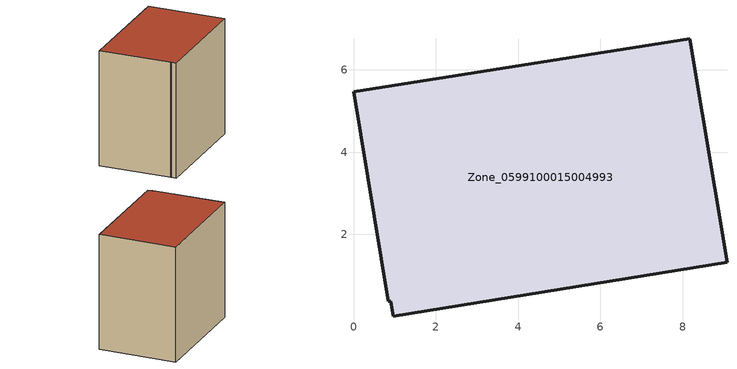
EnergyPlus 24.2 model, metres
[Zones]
Zone_0599100015004993
 floor ground (C_G): 0.96,0.01 0.91,0.38 0.85,0.37 0,5.47 8.17,6.76 9.08,1.32 z1.05
 wall outside (C_F): 9.08,1.32 8.17,6.76 0,5.47 0.85,0.37 0.91,0.38 0.96,0.01 9.08,1.32 z1.05:9.35
 roof outside (C_R): 0.91,0.38 0.96,0.01 9.08,1.32 8.17,6.76 0,5.47 0.85,0.37 z9.35
[BUILDING]
Pand.0599100015004993: North Axis=0; Terrain=City; Loads Convergence Tolerance Value=0.04; Temperature Convergence Tolerance Value=0.4; Solar Distribution=FullExterior; Maximum Number of Warmup Days=25; Minimum Number of Warmup Days=1
[Site:Location]
Rotterdam.The.Hague.AP_ZH_NLD Design_Conditions: Latitude=51.96; Longitude=4.45; Time Zone=1; Elevation=-4.5
[SITE:GROUNDTEMPERATURE:BUILDINGSURFACE]
18, 18, 18, 18, 18, 18, 18, 18, 18, 18, 18, 18
[MATERIAL] Thermal Absorptance=0.9; Solar Absorptance=0.7; Visible Absorptance=0.7
Name | Roughness | Thickness | Conductivity | Density | Specific Heat
G.TI.1975-1991 | MediumSmooth | 0.15 | 0.288461 | 540 | 1210
F.TI.1975-1991 | Rough | 0.3 | 0.230769 | 1920 | 840
R.TI.1975-1991 | MediumRough | 0.2 | 0.153846 | 1500 | 1000
[CONSTRUCTION]
C_G: G.TI.1975-1991
C_F: F.TI.1975-1991
C_R: R.TI.1975-1991
[ZONE]
Zone_0599100015004993: Type=1; Multiplier=1; Ceiling Height=Autocalculate; Volume=Autocalculate; Floor Area=autocalculate; Part of Total Floor Area=Yes
[ZONEINFILTRATION:DESIGNFLOWRATE]
Infil_Zone_0599100015004993: Zone or ZoneList or Space or SpaceList=Zone_0599100015004993; Schedule=AlwaysOn; Design Flow Rate Calculation Method=Flow/Area; Flow Rate per Floor Area=0.003; Constant Term Coefficient=1; Temperature Term Coefficient=0; Velocity Term Coefficient=0; Velocity Squared Term Coefficient=0
[HVACTEMPLATE:ZONE:IDEALLOADSAIRSYSTEM]
Zone_0599100015004993: Maximum Heating Supply Air Temperature=50; Minimum Cooling Supply Air Temperature=13; Maximum Heating Supply Air Humidity Ratio=0.0156; Minimum Cooling Supply Air Humidity Ratio=0.0077; Heating Limit=NoLimit; Cooling Limit=NoLimit; Dehumidification Control Type=ConstantSensibleHeatRatio; Cooling Sensible Heat Ratio=0.7; Dehumidification Setpoint=60; Humidification Control Type=None; Humidification Setpoint=30; Outdoor Air Method=None; Outdoor Air Flow Rate per Person=0.00944; Outdoor Air Flow Rate per Zone Floor Area=0; Outdoor Air Flow Rate per Zone=0; Demand Controlled Ventilation Type=None; Outdoor Air Economizer Type=NoEconomizer; Heat Recovery Type=None; Sensible Heat Recovery Effectiveness=0.7; Latent Heat Recovery Effectiveness=0.65
[ZONECONTROL:THERMOSTAT]
ThermostatControl_Zone_0599100015004993: Zone or ZoneList=Zone_0599100015004993; Control Type Schedule=DualSetpointControlType; Control 1=Thermostat_Zone_0599100015004993; Temperature Difference Between Cutout And Setpoint=0
[THERMOSTATSETPOINT:DUALSETPOINT]
Thermostat_Zone_0599100015004993: Heating Setpoint Temperature Schedule=HeatingSetpoint_Zone_0599100015004993; Cooling Setpoint Temperature Schedule=CoolingSetpoint_Zone_0599100015004993
[SCHEDULE:COMPACT]
HeatingSetpoint_Zone_0599100015004993: Through: 12/31, For: AllDays, Until: 24:00, 21
CoolingSetpoint_Zone_0599100015004993: Through: 12/31, For: AllDays, Until: 24:00, 24
DualSetpointControlType: Through: 12/31, For: AllDays, Until: 24:00, 4
AlwaysOn: Through: 12/31, For: AllDays, Until: 24:00, 1
